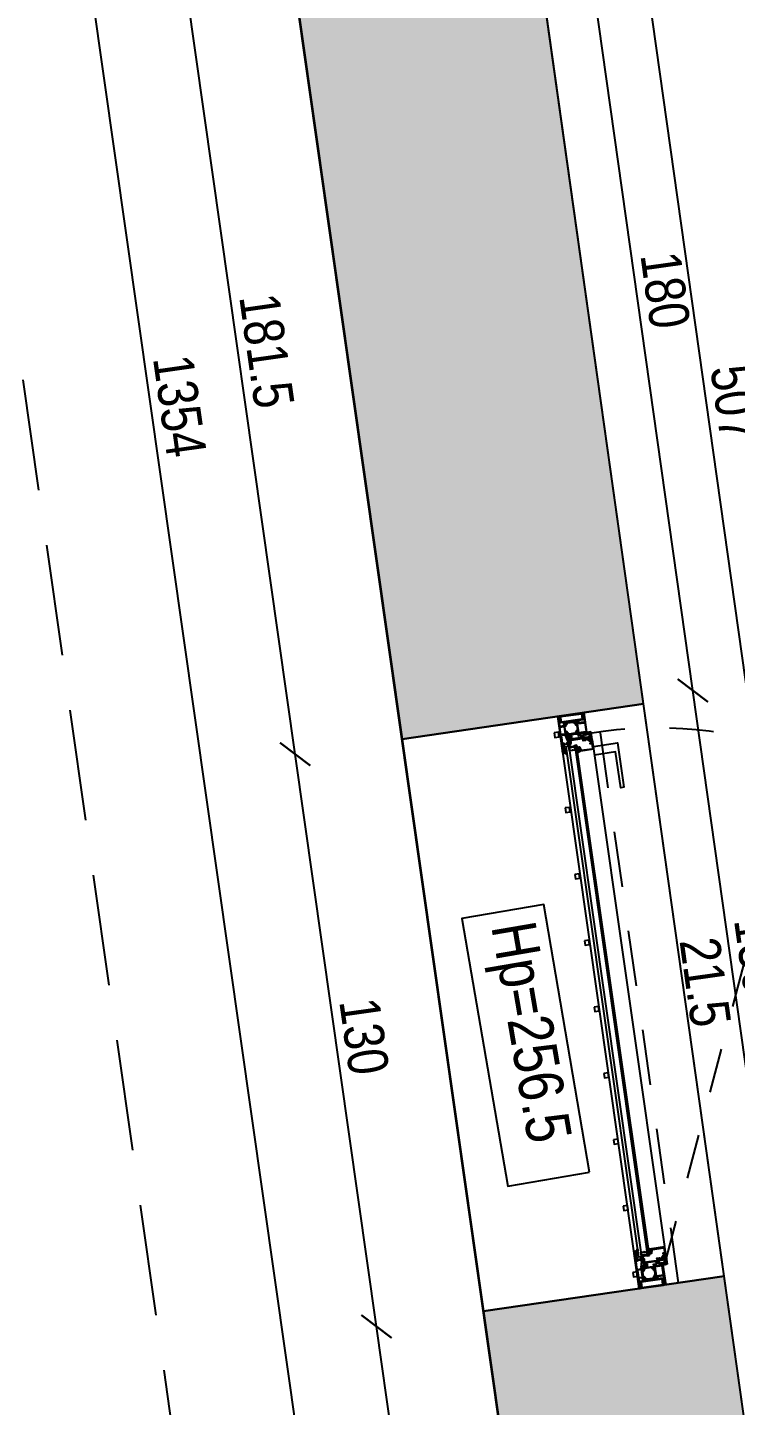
# Model space of a CAD drawing. Header units: metres. Extents: x 493 to 630, y -132 to -15.
# Drawn here: x 504.44 to 506.032, y -88.395 to -85.296 of the extents above; entities that cross this region are included whole.
import ezdxf

# ---------------------------------------------------------------- set-up
doc = ezdxf.new("R2010")
doc.units = ezdxf.units.M
doc.header["$MEASUREMENT"] = 0
doc.header["$PDMODE"] = 3
doc.linetypes.add('HIDDEN', pattern=[0.375, 0.25, -0.125])
doc.linetypes.add('HIDDEN2', pattern=[0.1875, 0.125, -0.0625])
for name, color, linetype in [('a_caramida', 2, 'Continuous'), ('a_cote_50', 9, 'Continuous'), ('a_gipscarton', 41, 'Continuous'), ('a_grinzi', 253, 'HIDDEN'), ('a_pereti_hasuri', 253, 'Continuous'), ('a_punctat', 40, 'HIDDEN2'), ('a_scari_punctat', 40, 'HIDDEN2'), ('a_sticla', 4, 'Continuous'), ('a_tamplarie_ferestre', 6, 'Continuous'), ('a_text', 7, 'Continuous'), ('a_vederi', 74, 'Continuous'), ('a_vederi subtiri', 124, 'Continuous')]:
    doc.layers.add(name, color=color, linetype=linetype)
doc.layers.add('a_suprafete', color=7, linetype='Continuous', plot=False)
doc.styles.get("Standard").update_dxf_attribs({"font": 'ARIALN.TTF'})
doc.dimstyles.new('50 cote', dxfattribs={"dimtxt": 0.09, "dimasz": 0.06, "dimexe": 0, "dimexo": 0, "dimgap": 0.018, "dimtad": 1, "dimdec": 1, "dimlfac": 100, "dimrnd": 0.5, "dimdsep": 46, "dimtxsty": 'Standard', "dimblk": 'OBLIQUE', "dimcen": 0.00045, "dimclrd": 256, "dimclrt": 4, "dimadec": 1, "dimazin": 0, "dimtfac": 1, "dimtdec": 1, "dimtix": 1, "dimtofl": 0, "dimtmove": 0, "dimatfit": 3, "dimldrblk": 'OBLIQUE', "dimfxl": 0, "dimtolj": 1, "dimtzin": 0, "dimarcsym": 0})

# ---------------------------------------------------------------- blocks, each defined once
blk = doc.blocks.new('_Oblique')
at = {"color": 0, "linetype": 'ByBlock', "lineweight": -2}
blk.add_line((-0.5, -0.5), (0.5, 0.5), dxfattribs=at)
blk = doc.blocks.new('*D571')
at = {"layer": 'a_cote_50', "lineweight": -2, "ltscale": 0.3}
blk.add_line((506.3214, -88.6594), (505.6145, -83.6394), dxfattribs=at)
at = {"layer": 'Defpoints', "color": 0, "ltscale": 0.3}
for p in [(505.6145, -83.6394), (505.5074, -83.6545), (506.2143, -88.6745)]:
    blk.add_point(p, dxfattribs=at)
at = {"layer": 'a_cote_50', "lineweight": -2, "ltscale": 0.3, "xscale": 0.06, "yscale": 0.06, "zscale": 0.06}
for p, rotation in [((505.6145, -83.6394), 98.01604801198958), ((506.3214, -88.6594), 278.0160480119896)]:
    blk.add_blockref('_Oblique', p, dxfattribs=dict(at, rotation=rotation))
at = {"layer": 'a_cote_50', "color": 4, "ltscale": 0.3, "insert": (506.0313, -86.1405), "char_height": 0.09, "attachment_point": 5, "rotation": 278.016}
blk.add_mtext('\\A1;507', dxfattribs=at)
blk = doc.blocks.new('nod mobil')
at = {"layer": 'a_tamplarie_ferestre'}
for p, q in [((-0.0193, 0.0683), (-0.0693, 0.0683)), ((-0.0458, 0.0495), (-0.0409, 0.0495)), ((-0.0458, 0.0475), (-0.0409, 0.0475)), ((-0.0513, 0.0175), (-0.0473, 0.0175))]:
    blk.add_line(p, q, dxfattribs=at)
at = {"layer": 'a_tamplarie_ferestre', "extrusion": (9.86076e-32, 1.5e-15, -1)}
for points in [[(0.103, 0.0683), (0.103, 0.0668)], [(0.103, 0.0683), (0.0693, 0.0683)], [(0.1025, 0.0663), (0.1015, 0.0663)], [(0.101, 0.0658), (0.101, 0.0648)], [(0.1005, 0.0643), (0.0995, 0.0643)], [(0.099, 0.0648), (0.099, 0.0655)], [(0.0983, 0.066), (0.0937, 0.0643)], [(0.0933, 0.0655), (0.0963, 0.0666)], [(0.093, 0.0648), (0.093, 0.0651)]]:
    blk.add_lwpolyline(points, dxfattribs=at)
at = {"layer": 'a_tamplarie_ferestre'}
for points in [[(-0.0876, 0.013), (-0.0876, 0.0637), (-0.103, 0.0637), (-0.103, 0.013)], [(-0.0891, 0.0145), (-0.0891, 0.062), (-0.1015, 0.062), (-0.1015, 0.0145)]]:
    blk.add_lwpolyline(points, close=True, dxfattribs=at)
at = {"layer": 'a_tamplarie_ferestre', "extrusion": (2e-16, -2.00063e-16, -1)}
for points in [[(0.081, 0.0665), (0.0963, 0.0666)], [(0.08, 0.0583), (0.08, 0.0655)], [(0.0786, 0.0662), (0.0786, 0.058)], [(0.0619, 0.0667), (0.0781, 0.0667)], [(0.0614, 0.058), (0.0614, 0.0662)], [(0.06, 0.0654), (0.06, 0.0582)], [(0.0868, 0.0558), (0.0868, 0.0573)], [(0.0868, 0.0529), (0.0868, 0.0548)], [(0.0868, 0.0521), (0.0868, 0.032)], [(0.0868, 0.0293), (0.0868, 0.0312)], [(0.0866, 0.0551), (0.0866, 0.0556)], [(0.0855, 0.0526), (0.0865, 0.0526)], [(0.0865, 0.0315), (0.0855, 0.0315)], [(0.0863, 0.0578), (0.0805, 0.0578)], [(0.0855, 0.0526), (0.0863, 0.0526)], [(0.0863, 0.0315), (0.0855, 0.0315)], [(0.0852, 0.0557), (0.0852, 0.0529)], [(0.0852, 0.0553), (0.0852, 0.0529)], [(0.0852, 0.0312), (0.0852, 0.0284)], [(0.0852, 0.0312), (0.0852, 0.0288)], [(0.0808, 0.0558), (0.0851, 0.0558)], [(0.0812, 0.0558), (0.0847, 0.0558)], [(0.0846, 0.0354), (0.0846, 0.0487)], [(0.0841, 0.0496), (0.0832, 0.0501)], [(0.0832, 0.0341), (0.0841, 0.0346)], [(0.0826, 0.0507), (0.0805, 0.0543)], [(0.0805, 0.0299), (0.0826, 0.0335)], [(0.0817, 0.0522), (0.0803, 0.0546), (0.0803, 0.0553)], [(0.0803, 0.0288), (0.0803, 0.0295), (0.0817, 0.0319)], [(0.0781, 0.0575), (0.0619, 0.0575)], [(0.068, 0.0558), (0.0768, 0.0558)], [(0.0645, 0.0553), (0.0645, 0.0546), (0.0631, 0.0522)], [(0.0631, 0.0319), (0.0645, 0.0295), (0.0645, 0.0288)], [(0.0622, 0.0507), (0.0643, 0.0543)], [(0.0643, 0.0299), (0.0622, 0.0335)], [(0.0597, 0.0558), (0.064, 0.0558)], [(0.0636, 0.0558), (0.0601, 0.0558)], [(0.0633, 0.0321), (0.0632, 0.0321)], [(0.0607, 0.0496), (0.0616, 0.0501)], [(0.0616, 0.0341), (0.0607, 0.0346)], [(0.0602, 0.0354), (0.0602, 0.0487)], [(0.0596, 0.0529), (0.0596, 0.0557)], [(0.0596, 0.0553), (0.0596, 0.0529)], [(0.0596, 0.0284), (0.0596, 0.0312)], [(0.0596, 0.0312), (0.0596, 0.0288)], [(0.0595, 0.0577), (0.0585, 0.0577)], [(0.0583, 0.0526), (0.0593, 0.0526)], [(0.0593, 0.0526), (0.0585, 0.0526)], [(0.0593, 0.0315), (0.0583, 0.0315)], [(0.0585, 0.0315), (0.0593, 0.0315)], [(0.0582, 0.0556), (0.0582, 0.0551)], [(0.058, 0.0572), (0.058, 0.0558)], [(0.058, 0.0548), (0.058, 0.0529)], [(0.058, 0.0521), (0.058, 0.0511), (0.0537, 0.0511)], [(0.058, 0.0486), (0.058, 0.0456)], [(0.0537, 0.0431), (0.058, 0.0431), (0.058, 0.032)], [(0.058, 0.0312), (0.058, 0.0293)], [(0.0539, 0.0488), (0.0547, 0.0486), (0.0547, 0.0496), (0.057, 0.0496)], [(0.057, 0.0446), (0.0547, 0.0446), (0.0547, 0.0456), (0.0539, 0.0454)], [(0.0532, 0.0506), (0.0532, 0.0498)], [(0.0532, 0.0445), (0.0532, 0.0436)], [(0.103, 0.0083), (0.103, 0.0117), (0.1019, 0.0128), (0.1013, 0.0128), (0.1013, 0.011)], [(0.0547, 0.0113), (0.0547, 0.0128), (0.0541, 0.0128), (0.053, 0.0117), (0.053, 0.0083), (0.103, 0.0083)], [(0.1003, 0.01), (0.083, 0.01)], [(0.0868, 0.0238), (0.0868, 0.0283)], [(0.0866, 0.0286), (0.0866, 0.0291)], [(0.0853, 0.0253), (0.0853, 0.0228), (0.0858, 0.0228)], [(0.0851, 0.0283), (0.0808, 0.0283)], [(0.0847, 0.0283), (0.0812, 0.0283)], [(0.083, 0.0263), (0.0843, 0.0263)], [(0.082, 0.0183), (0.082, 0.0253)], [(0.082, 0.011), (0.082, 0.0173)], [(0.0805, 0.0261), (0.0805, 0.0104)], [(0.06, 0.0266), (0.08, 0.0266)], [(0.08, 0.0099), (0.06, 0.0099)], [(0.0768, 0.0283), (0.068, 0.0283)], [(0.064, 0.0283), (0.0597, 0.0283)], [(0.0601, 0.0283), (0.0636, 0.0283)], [(0.0595, 0.0104), (0.0595, 0.0261)], [(0.0582, 0.0291), (0.0582, 0.0286)], [(0.0582, 0.0037), (0.0576, 0.007)], [(0.058, 0.0253), (0.058, 0.0183)], [(0.058, 0.0173), (0.058, 0.0113)], [(0.0577, 0.028), (0.0547, 0.028), (0.0547, 0.0288), (0.0537, 0.0288)], [(0.0558, 0.0031), (0.0577, 0.0031)], [(0.0571, 0.0056), (0.0573, 0.0044)], [(0.0571, 0.0042), (0.0557, 0.0042)], [(0.0557, 0.0263), (0.057, 0.0263)], [(0.057, 0.0103), (0.0557, 0.0103)], [(0.0529, 0.0042), (0.057, 0.0057)], [(0.0568, 0.0065), (0.0517, 0.0048)], [(0.0558, 0.0004), (0.0567, 0.0012)], [(0.0566, 0.0015), (0.0558, 0.0017)], [(0.0557, 0.0019), (0.0557, 0.003)], [(0.0552, 0.0037), (0.0552, 0.0032)], [(0.0552, 0.002), (0.0552, 0.0012)], [(0.0527, 0.0002), (0.0552, 0.0002)], [(0.0551, 0.0031), (0.0529, 0.0031)], [(0.055, 0.001), (0.053, 0.001)], [(0.0532, 0.0024), (0.0548, 0.0024)], [(0.0542, 0.0228), (0.0547, 0.0228), (0.0547, 0.0253)], [(0.0532, 0.0283), (0.0532, 0.0238)], [(0.0528, 0.0032), (0.0528, 0.004)], [(0.0528, 0.0012), (0.0528, 0.002)], [(0.0523, 0.003), (0.0523, 0.0019)], [(0.0513, 0.0031), (0.0521, 0.0031)], [(0.0521, 0.0017), (0.0513, 0.0016)], [(0.0513, 0.0012), (0.052, 0.0005)], [(0.051, 0.0038), (0.051, 0.0034)]]:
    blk.add_lwpolyline(points, dxfattribs=at)
at = {"layer": 'a_tamplarie_ferestre', "extrusion": (2e-16, -4.00063e-16, -1)}
for points in [[(0.0588, 0.0667), (0.0495, 0.0667)], [(0.0495, 0.0667), (0.0408, 0.0667), (0.0279, 0.0667)], [(0.0412, 0.0637), (0.0412, 0.0633)], [(0.0338, 0.0642), (0.0407, 0.0642)], [(0.0407, 0.0628), (0.0399, 0.0628)], [(0.0394, 0.0623), (0.0394, 0.0569)], [(0.0382, 0.0547), (0.0382, 0.0623)], [(0.0377, 0.0628), (0.0334, 0.0628)], [(0.0333, 0.0667), (0.0333, 0.0647)], [(0.0319, 0.0643), (0.0319, 0.0667)], [(0.0289, 0.064), (0.0289, 0.0638)], [(0.0279, 0.0645), (0.0284, 0.0645)], [(0.0284, 0.0633), (0.0256, 0.0633)], [(0.0274, 0.0662), (0.0274, 0.065)], [(0.0251, 0.0638), (0.0251, 0.0643), (0.0261, 0.0643), (0.0261, 0.066)], [(0.0251, 0.067), (0.0211, 0.067)], [(0.0201, 0.066), (0.0201, 0.0643), (0.0211, 0.0643), (0.0211, 0.0638)], [(0.0206, 0.0633), (0.0193, 0.0633)], [(0.0188, 0.0638), (0.0188, 0.0678)], [(0.0575, 0.0551), (0.0575, 0.0566)], [(0.0572, 0.0478), (0.0556, 0.0492)], [(0.0556, 0.0449), (0.0572, 0.0463)], [(0.0537, 0.0537), (0.0571, 0.0546)], [(0.0568, 0.0571), (0.043, 0.054)], [(0.0558, 0.0479), (0.0564, 0.0473)], [(0.0564, 0.0468), (0.0558, 0.0462)], [(0.0533, 0.0478), (0.0554, 0.048)], [(0.0554, 0.046), (0.0533, 0.0462)], [(0.0551, 0.0491), (0.0549, 0.0484), (0.053, 0.0484)], [(0.053, 0.0456), (0.0549, 0.0456), (0.0551, 0.045)], [(0.0525, 0.0491), (0.053, 0.0504), (0.053, 0.0527)], [(0.053, 0.043), (0.053, 0.0444), (0.0526, 0.0448)], [(0.0521, 0.043), (0.053, 0.043)], [(0.0502, 0.0463), (0.0506, 0.0443)], [(0.0495, 0.0507), (0.0499, 0.0479)], [(0.0484, 0.0507), (0.0449, 0.0516), (0.0432, 0.052)], [(0.0458, 0.0495), (0.0483, 0.0495)], [(0.0483, 0.0475), (0.048, 0.0475)], [(0.048, 0.0247), (0.048, 0.0475)], [(0.043, 0.0504), (0.0462, 0.0496)], [(0.0458, 0.0495), (0.0458, 0.0213)], [(0.0419, 0.053), (0.0419, 0.0519)], [(0.0412, 0.0559), (0.0412, 0.0552)], [(0.0399, 0.0564), (0.0407, 0.0564)], [(0.0407, 0.0547), (0.0404, 0.0547)], [(0.0404, 0.0537), (0.0404, 0.0518)], [(0.0404, 0.051), (0.0404, 0.05)], [(0.0402, 0.0544), (0.0402, 0.054)], [(0.0401, 0.0515), (0.0391, 0.0515)], [(0.0388, 0.0518), (0.0388, 0.0546)], [(0.0387, 0.0547), (0.0344, 0.0547)], [(0.0376, 0.0485), (0.0366, 0.049)], [(0.0363, 0.0494), (0.0341, 0.0532)], [(0.0339, 0.0542), (0.0339, 0.0535), (0.0352, 0.0511)], [(0.0473, 0.0158), (0.058, 0.0158)], [(0.058, -0.0002), (0.058, 0.0028), (0.056, 0.0028)], [(0.0425, 0.0011), (0.0425, 0.0031), (0.0419, 0.0031), (0.0408, 0.002), (0.0408, -0.0014), (0.0574, -0.0014)], [(0.0555, 0.0023), (0.0555, 0.0018), (0.0565, 0.0018), (0.0565, 0.0008)], [(0.051, 0.0211), (0.0523, 0.0187), (0.0523, 0.018)], [(0.0521, 0.0191), (0.05, 0.0228)], [(0.0521, 0.019), (0.05, 0.0227)], [(0.0505, 0.0008), (0.0505, 0.0018), (0.0515, 0.0018), (0.0515, 0.0023)], [(0.051, 0.0028), (0.0482, 0.0028)], [(0.0495, 0.0232), (0.0486, 0.0238)], [(0.0494, 0.0234), (0.0485, 0.0239)], [(0.049, 0.0013), (0.049, 0.0008)], [(0.0482, 0.0018), (0.0485, 0.0018)], [(0.0473, 0.0207), (0.0473, 0.0207)], [(0.0473, 0.0008), (0.0473, 0.0205)], [(0.0471, 0.0208), (0.0461, 0.0208)], [(0.0463, 0.0208), (0.0471, 0.0208)], [(0.0458, 0.0205), (0.0458, 0.0186)], [(0.0458, 0.0156), (0.0458, 0.0086)], [(0.0458, 0.0076), (0.0458, 0.0011)], [(0.0453, 0.0181), (0.043, 0.0181)], [(0.0435, 0.0166), (0.0448, 0.0166)], [(0.0448, 0.0001), (0.0435, 0.0001)], [(0.0425, 0.0186), (0.0425, 0.0196)], [(0.042, 0.0131), (0.0425, 0.0131), (0.0425, 0.0156)], [(0.042, 0.0201), (0.0415, 0.0201)], [(0.041, 0.0196), (0.041, 0.0141)], [(0.0555, -0.0002), (0.0515, -0.0002)]]:
    blk.add_lwpolyline(points, dxfattribs=at)
at = {"layer": 'a_tamplarie_ferestre', "extrusion": (2e-16, -3.00063e-16, -1)}
for points in [[(0.0273, 0.0597), (0.0279, 0.0607), (0.0279, 0.0627)], [(0.0276, 0.063), (0.0255, 0.063)], [(0.0252, 0.0651), (0.0241, 0.0662)], [(0.0245, 0.063), (0.0245, 0.0643)], [(0.0238, 0.0663), (0.0221, 0.0663)], [(0.0237, 0.0646), (0.0237, 0.0627)], [(0.0226, 0.0651), (0.0232, 0.0651)], [(0.0232, 0.0622), (0.0226, 0.0622)], [(0.0221, 0.0627), (0.0221, 0.0646)], [(0.0218, 0.0662), (0.0207, 0.0651)], [(0.0213, 0.0643), (0.0213, 0.063)], [(0.0203, 0.063), (0.0184, 0.063), (0.0184, 0.0639)], [(0.018, 0.0635), (0.018, 0.0625)], [(0.0263, 0.0604), (0.0266, 0.0598)], [(0.0253, 0.0598), (0.0256, 0.0604)], [(0.0243, 0.0604), (0.0246, 0.0598)], [(0.0233, 0.0598), (0.0236, 0.0604)], [(0.0223, 0.0604), (0.0226, 0.0598)], [(0.0213, 0.0598), (0.0216, 0.0604)], [(0.0205, 0.0606), (0.0205, 0.0599)], [(0.0191, 0.0603), (0.0197, 0.0609)], [(0.0149, 0.0595), (0.0173, 0.0595)], [(0.016, 0.0605), (0.0149, 0.0604)]]:
    blk.add_lwpolyline(points, dxfattribs=at)
at = {"layer": 'a_tamplarie_ferestre'}
for points in [[(-0.0271, 0.0338), (-0.025, 0.0322)], [(-0.025, 0.0322), (-0.0271, 0.0338)], [(-0.0244, 0.032), (-0.0203, 0.032)], [(-0.0203, 0.032), (-0.0244, 0.032)], [(-0.0193, 0.0356), (-0.0173, 0.0356)], [(-0.0178, 0.0312), (-0.0182, 0.0293)], [(-0.0173, 0.0351), (-0.0172, 0.0356)], [(-0.0172, 0.0356), (-0.0173, 0.0351)], [(-0.0235, 0.0295), (-0.0238, 0.0295)], [(-0.0229, 0.0307), (-0.0232, 0.0297)], [(-0.0204, 0.0309), (-0.0226, 0.0309)], [(-0.0202, 0.0297), (-0.0201, 0.0306)], [(-0.0186, 0.0291), (-0.02, 0.0294)]]:
    blk.add_lwpolyline(points, dxfattribs=at)
at = {"layer": 'a_tamplarie_ferestre', "extrusion": (4e-16, -6.00063e-16, -1)}
for points in [[(0.0445, 0.012), (0.0445, 0.0087)], [(0.0443, 0.0087), (0.044, 0.0091)], [(0.0441, 0.0139), (0.0441, 0.0127)], [(0.0437, 0.0091), (0.0407, 0.0061)], [(0.0436, 0.0117), (0.0436, 0.0139)], [(0.0374, 0.0046), (0.043, 0.0103)], [(0.0427, 0.0047), (0.0427, 0.0037)], [(0.0426, 0.0036), (0.0397, 0.0039)], [(0.041, 0.0053), (0.0422, 0.0052)], [(0.0387, 0.0026), (0.0394, 0)], [(0.0375, 0.0013), (0.037, 0.0032)], [(0.0335, 0.0006), (0.037, 0.0006)], [(0.0332, 0.0042), (0.0336, 0.0035), (0.033, 0.0035), (0.033, 0.0011)], [(0.0317, 0.0011), (0.0317, 0.0039)], [(0.0216, 0.0002), (0.0312, 0.0006)], [(0.0285, 0.0301), (0.0285, 0.0298)], [(0.0282, 0.0293), (0.0222, 0.0272)], [(0.0232, 0.0289), (0.0278, 0.0306)], [(0.0225, 0.0301), (0.0225, 0.0294)], [(0.021, 0.0306), (0.022, 0.0306)], [(0.022, 0.0271), (0.0205, 0.0271)], [(0.0205, 0.0291), (0.0205, 0.0301)], [(0.019, 0.0286), (0.02, 0.0286)], [(0.02, 0.0266), (0.02, 0.0017)], [(0.0185, -0.0009), (0.0185, 0.0281)], [(0.0399, -0.0004), (0.04, -0.0004), (0.04, -0.0014), (0.019, -0.0014)]]:
    blk.add_lwpolyline(points, dxfattribs=at)
at = {"layer": 'a_tamplarie_ferestre'}
for centre, radius, start, end in [((-0.1025, 0.0668), 0.0005, 180.0009, 269.9988), ((-0.1005, 0.0648), 0.0005, 180.0005, 269.9993), ((-0.0995, 0.0648), 0.0005, 270.0009, 359.9991), ((-0.0935, 0.0648), 0.0005, 249.9886, 0), ((-0.0935, 0.0651), 0.0005, 0, 69.9897), ((-0.081, 0.0655), 0.001, 0.0011, 89.9989), ((-0.0781, 0.0662), 0.0005, 90, 180), ((-0.0619, 0.0662), 0.0005, 0, 90), ((-0.0584, 0.0652), 0.00159, 103.7918, 171.7779), ((-0.0407, 0.0637), 0.0005, 90, 180), ((-0.0407, 0.0633), 0.0005, 180, 270), ((-0.0334, 0.0643), 0.0015, 270, 360), ((-0.0284, 0.064), 0.0005, 90, 180), ((-0.0284, 0.0638), 0.0005, 180, 270), ((-0.0256, 0.0638), 0.0005, 270, 0), ((-0.025, 0.063), 0.0005, 180.0566, 359.9434), ((-0.0248, 0.0643), 0.0003, 0, 99.738), ((-0.0232, 0.0646), 0.0005, 90.0196, 179.9804), ((-0.0232, 0.0627), 0.0005, 179.9997, 270.0003), ((-0.0226, 0.0646), 0.0005, 0.0205, 89.9795), ((-0.0226, 0.0627), 0.0005, 270.0163, 359.9837), ((-0.021, 0.0643), 0.0003, 80.2604, 180), ((-0.0208, 0.063), 0.0005, 180.0566, 359.9434), ((-0.0206, 0.0638), 0.0005, 180, 270), ((-0.0193, 0.0678), 0.0005, 0, 90), ((-0.0193, 0.0638), 0.0005, 270, 0), ((-0.0157, 0.0627), 0.00225, 184.5989, 263.2783), ((-0.0869, 0.0556), 0.000279, 358.8354, 73.5801), ((-0.0869, 0.0551), 0.000279, 286.4246, 1.1629), ((-0.0863, 0.0521), 0.0005, 89.9997, 180.0003), ((-0.0863, 0.032), 0.0005, 179.9997, 270.0003), ((-0.0851, 0.0557), 0.00012, 90, 180), ((-0.0847, 0.0553), 0.0005, 89.9997, 180.0003), ((-0.0839, 0.0514), 0.0015, 297.9943, 330), ((-0.0839, 0.0328), 0.0015, 30, 62.0057), ((-0.0813, 0.0548), 0.001, 327.273, 81.8184), ((-0.0808, 0.0553), 0.0005, 0, 90), ((-0.0805, 0.0583), 0.0005, 269.9996, 0.0004), ((-0.0781, 0.058), 0.0005, 180, 270), ((-0.0768, 0.0553), 0.0005, 90, 162.253), ((-0.068, 0.0553), 0.0005, 17.747, 90), ((-0.064, 0.0553), 0.0005, 90, 180), ((-0.0619, 0.058), 0.0005, 270, 0), ((-0.0612, 0.0487), 0.001, 0.0025, 60.6961), ((-0.0612, 0.0354), 0.001, 299.3088, 0.0025), ((-0.0595, 0.0582), 0.0005, 180, 270), ((-0.0597, 0.0557), 0.00012, 0, 90), ((-0.0593, 0.0529), 0.0003, 180.0025, 270.0025), ((-0.0593, 0.0312), 0.0003, 90.0025, 180.0025), ((-0.0579, 0.0556), 0.000279, 106.4199, 181.1646), ((-0.0579, 0.0551), 0.000279, 178.8371, 253.5754), ((-0.057, 0.0486), 0.001, 89.9981, 180.0015), ((-0.057, 0.0456), 0.001, 180.0067, 269.9937), ((-0.0562, 0.047), 0.000348, 134.7272, 225.2728), ((-0.0555, 0.0475), 0.0005, 84.8936, 135.0494), ((-0.0555, 0.0465), 0.0005, 224.9506, 275.1059), ((-0.054, 0.0527), 0.001, 0.0008, 74.9983), ((-0.0533, 0.047), 0.0008, 270, 90), ((-0.053, 0.0489), 0.0005, 269.9991, 22.5011), ((-0.053, 0.0451), 0.0005, 314.9997, 90.0007), ((-0.0495, 0.047), 0.000971, 114.0059, 225.9941), ((-0.0485, 0.0505), 0.001, 75.0011, 169.9977), ((-0.0483, 0.0485), 0.001, 90, 270), ((-0.0432, 0.0524), 0.000372, 278.7538, 96.3352), ((-0.0407, 0.0559), 0.0005, 90.0131, 179.9869), ((-0.0407, 0.0552), 0.0005, 180, 270), ((-0.0405, 0.052), 0.00452, 264.999, 309.1968), ((-0.0401, 0.0518), 0.0003, 180, 270), ((-0.0399, 0.051), 0.0005, 90, 180.0027), ((-0.0391, 0.0518), 0.0003, 270, 0), ((-0.0371, 0.0499), 0.001, 298.2866, 330.0001), ((-0.0349, 0.0537), 0.001, 330.0001, 90), ((-0.0307, 0.0289), 0.0061, 53.6968, 86.6025), ((-0.0372, 0.0196), 0.0163, 43.5511, 63.2606), ((-0.0259, 0.0603), 0.0004, 20.9654, 159.0346), ((-0.0244, 0.033), 0.001, 232.9845, 270), ((-0.0239, 0.0603), 0.0004, 20.9654, 159.0346), ((-0.0237, 0.0332), 0.000476, 218.5685, 342.0839), ((-0.0219, 0.0603), 0.0004, 20.9654, 159.0346), ((-0.02, 0.0606), 0.0005, 42.0379, 179.9422), ((-0.0203, 0.033), 0.001, 270, 338.6035), ((-0.0159, 0.0307), 0.004, 117.7203, 150.6713), ((-0.0183, 0.0351), 0.001, 297.7203, 357.275), ((-0.0128, 0.0301), 0.00508, 136.4413, 167.1481), ((-0.1003, 0.011), 0.001, 180.0032, 269.9967), ((-0.0869, 0.0291), 0.000279, 358.8371, 73.5754), ((-0.0869, 0.0286), 0.000279, 286.4199, 1.1646), ((-0.0843, 0.0253), 0.001, 90.0012, 179.9989), ((-0.0847, 0.0288), 0.000505, 180.567, 270.5676), ((-0.0851, 0.0284), 0.00012, 180, 270.0001), ((-0.083, 0.0253), 0.001, 359.9982, 90.0018), ((-0.083, 0.011), 0.001, 270.0003, 359.9997), ((-0.0825, 0.0178), 0.000725, 316.3959, 43.6041), ((-0.0813, 0.0293), 0.001, 278.1816, 32.727), ((-0.0808, 0.0288), 0.0005, 269.9985, 0.0006), ((-0.08, 0.0261), 0.0005, 90.0003, 179.9997), ((-0.08, 0.0104), 0.0005, 180.0003, 269.9997), ((-0.0768, 0.0288), 0.0005, 196.9544, 270), ((-0.068, 0.0288), 0.0005, 270, 342.7104), ((-0.064, 0.0288), 0.0005, 179.9994, 270.0015), ((-0.06, 0.0261), 0.0005, 0.0003, 89.9997), ((-0.06, 0.0104), 0.0005, 270.0003, 359.9997), ((-0.0597, 0.0284), 0.00012, 269.9999, 0), ((-0.0579, 0.0291), 0.000279, 106.4246, 181.1629), ((-0.0579, 0.0286), 0.000279, 178.8354, 253.5801), ((-0.0575, 0.0178), 0.000725, 136.3884, 223.6116), ((-0.0577, 0.0283), 0.0003, 180.0256, 269.9709), ((-0.057, 0.0253), 0.001, 90.0034, 179.9966), ((-0.057, 0.0113), 0.001, 180.0027, 269.9969), ((-0.0571, 0.0044), 0.0002, 178.1351, 270.001), ((-0.057, 0.0056), 0.0001, 69.6878, 169.6777), ((-0.0562, 0.0066), 0.000686, 53.8588, 179.5157), ((-0.0567, 0.0066), 0.00015, 172.504, 250.9838), ((-0.0555, 0.0008), 0.001, 179.9939, 270.0061), ((-0.0558, 0.003), 0.00015, 359.9961, 90.0039), ((-0.0559, 0.0019), 0.0002, 285.0029, 359.9972), ((-0.0557, 0.0253), 0.001, 0.005, 89.995), ((-0.0557, 0.0113), 0.001, 270.005, 359.9946), ((-0.0551, 0.0032), 0.0001, 179.9919, 270.0087), ((-0.0548, 0.002), 0.0004, 89.9996, 180.001), ((-0.055, 0.0012), 0.0002, 179.9998, 270.0002), ((-0.0532, 0.002), 0.0004, 0.0013, 89.998), ((-0.053, 0.0012), 0.0002, 269.9987, 0.0005), ((-0.053, 0.004), 0.0002, 0.0024, 74.3114), ((-0.0529, 0.0032), 0.0001, 270.0015, 359.9985), ((-0.0521, 0.003), 0.00015, 89.9951, 180.0049), ((-0.0521, 0.0019), 0.0002, 180.0026, 254.9977), ((-0.0515, 0.0008), 0.001, 269.993, 0.0053), ((-0.0485, 0.0013), 0.0005, 90.0143, 179.9857), ((-0.0485, 0.0008), 0.0005, 179.9847, 270.0118), ((-0.049, 0.0247), 0.001, 299.3064, 0), ((-0.0453, 0.0081), 0.000725, 136.3959, 223.6041), ((-0.0453, 0.0186), 0.0005, 180.0108, 269.9892), ((-0.0448, 0.0156), 0.001, 90.011, 179.9907), ((-0.0448, 0.0011), 0.001, 179.9946, 270.0071), ((-0.0442, 0.012), 0.000319, 120.7538, 181.0363), ((-0.0444, 0.0087), 0.0001, 180, 317.856), ((-0.0438, 0.0139), 0.00025, 356.4446, 183.5554), ((-0.0435, 0.0156), 0.001, 0.0097, 89.9903), ((-0.0435, 0.0011), 0.001, 269.991, 0.009), ((-0.043, 0.0186), 0.0005, 270.004, 359.9956), ((-0.0422, 0.0047), 0.0005, 94.9998, 179.9998), ((-0.0426, 0.0037), 0.0001, 180, 275.0534), ((-0.0384, 0.0036), 0.0015, 345.0002, 45.0008), ((-0.0325, 0.0038), 0.000809, 8.8194, 154.9031), ((-0.028, 0.0301), 0.0005, 69.9886, 180), ((-0.028, 0.0298), 0.0005, 180, 249.9897), ((-0.0226, 0.0306), 0.0003, 90, 160.0002), ((-0.022, 0.0301), 0.0005, 90.0009, 179.9991), ((-0.022, 0.0276), 0.0005, 249.9897, 270), ((-0.021, 0.0301), 0.0005, 0.0005, 89.9993), ((-0.0204, 0.0306), 0.0003, 352.7923, 90), ((-0.019, 0.0281), 0.0005, 0.0009, 89.9988), ((-0.0399, 0.0001), 0.000477, 267.8307, 347.1724), ((-0.019, -0.0009), 0.0005, 270.0003, 359.9998)]:
    blk.add_arc(centre, radius, start, end, dxfattribs=at)
at = {"layer": 'a_tamplarie_ferestre', "extrusion": (9.86076e-32, 1.5e-15, -1)}
for centre, start, end in [((0.1015, 0.0658), 89.9998, 180.0002), ((0.0985, 0.0655), 0.0428, 109.9384)]:
    blk.add_arc(centre, 0.0005, start, end, dxfattribs=at)
at = {"layer": 'a_tamplarie_ferestre', "extrusion": (2e-16, -4.00063e-16, -1)}
for centre, radius, start, end in [((0.0399, 0.0623), 0.0005, 90, 180), ((0.0377, 0.0623), 0.0005, 359.9737, 90.0193), ((0.0338, 0.0647), 0.0005, 180, 270), ((0.0279, 0.0662), 0.0005, 90, 180), ((0.0279, 0.065), 0.0005, 180, 270), ((0.0251, 0.066), 0.001, 0, 90), ((0.0211, 0.066), 0.001, 90, 180), ((0.057, 0.0566), 0.0005, 0.0019, 112.4977), ((0.057, 0.0551), 0.0005, 284.9999, 0), ((0.0565, 0.047), 0.001, 310.9097, 49.0903), ((0.0554, 0.049), 0.0003, 48.3541, 164.9994), ((0.0554, 0.0451), 0.0003, 195.0097, 311.6393), ((0.0521, 0.0445), 0.0015, 190.0009, 269.9989), ((0.0483, 0.0504), 0.0003, 304.8295, 67.5001), ((0.0467, 0.0526), 0.003, 260.6566, 304.8295), ((0.0481, 0.0614), 0.00989, 240.6425, 270.5846), ((0.0434, 0.0526), 0.0015, 102.5014, 162.4995), ((0.0434, 0.0518), 0.0015, 177.5003, 257.4998), ((0.0409, 0.05), 0.0005, 179.9973, 270), ((0.0404, 0.0544), 0.000279, 106.4199, 181.1646), ((0.0404, 0.054), 0.000279, 178.8371, 253.5754), ((0.0399, 0.0569), 0.0005, 179.9714, 270.0286), ((0.0387, 0.0546), 0.00012, 0, 90), ((0.0344, 0.0542), 0.0005, 90, 180), ((0.056, 0.0023), 0.0005, 90.0151, 179.9884), ((0.0513, 0.0185), 0.001, 270, 30), ((0.051, 0.0023), 0.0005, 0.0131, 89.9869), ((0.0511, 0.0212), 0.000138, 115.1578, 210), ((0.0487, 0.0221), 0.0015, 30, 60.6936), ((0.0487, 0.0219), 0.0015, 30, 60.6936), ((0.0482, 0.0023), 0.0005, 90, 270), ((0.0463, 0.0213), 0.0005, 180, 270), ((0.0461, 0.0205), 0.0003, 90, 180), ((0.042, 0.0196), 0.0005, 0.0026, 89.9974), ((0.042, 0.0141), 0.001, 179.9847, 270.0118), ((0.0415, 0.0196), 0.0005, 89.9968, 180.001), ((0.0565, -0.0002), 0.0015, 306.8437, 0.0038)]:
    blk.add_arc(centre, radius, start, end, dxfattribs=at)
at = {"layer": 'a_tamplarie_ferestre', "extrusion": (2e-16, -3.00063e-16, -1)}
for centre, radius, start, end in [((0.0276, 0.0627), 0.000299, 359.7696, 90.2304), ((0.0249, 0.0649), 0.0003, 260.262, 44.8887), ((0.0238, 0.0658), 0.0005, 45.0001, 90), ((0.0221, 0.0658), 0.0005, 90, 134.9999), ((0.0209, 0.0649), 0.0003, 135.1096, 279.7396), ((0.0184, 0.0635), 0.000399, 89.9047, 180.0953), ((0.0269, 0.0599), 0.0004, 200.9654, 326.8252), ((0.0249, 0.0599), 0.0004, 200.9654, 339.0346), ((0.0229, 0.0599), 0.0004, 200.9654, 339.0346), ((0.0209, 0.0599), 0.0004, 180, 339.0346), ((0.0173, 0.0619), 0.0024, 270, 317.3265), ((0.0149, 0.0599), 0.000426, 89.1272, 269.7963)]:
    blk.add_arc(centre, radius, start, end, dxfattribs=at)
at = {"layer": 'a_tamplarie_ferestre', "extrusion": (2e-16, -2.00063e-16, -1)}
for centre, radius, start, end in [((0.0863, 0.0573), 0.0005, 359.9984, 90.0016), ((0.0865, 0.0529), 0.0003, 270, 0), ((0.0865, 0.0312), 0.0003, 0, 90), ((0.0855, 0.0529), 0.0003, 180, 270), ((0.0855, 0.0529), 0.0003, 180, 270), ((0.0855, 0.0312), 0.0003, 90, 180), ((0.0855, 0.0312), 0.0003, 90, 180), ((0.0836, 0.0487), 0.001, 0, 60.0001), ((0.0836, 0.0354), 0.001, 299.9999, 360), ((0.0816, 0.0522), 0.000138, 264.3774, 30), ((0.0816, 0.032), 0.000137, 330.0001, 94.3397), ((0.082, 0.057), 0.005, 197.747, 264.3774), ((0.0819, 0.0273), 0.00488, 94.3397, 163.0456), ((0.0629, 0.0272), 0.00492, 17.2896, 85.2632), ((0.0628, 0.057), 0.005, 275.6226, 342.253), ((0.0634, 0.0548), 0.001, 327.2705, 81.8159), ((0.0632, 0.0522), 0.000138, 150, 275.6226), ((0.0632, 0.032), 0.000139, 93.3868, 204.0603), ((0.0609, 0.0514), 0.0015, 297.9918, 329.9975), ((0.0609, 0.0328), 0.0015, 29.9975, 62.0033), ((0.0601, 0.0553), 0.0005, 89.9972, 179.9978), ((0.0593, 0.0529), 0.0003, 270, 0), ((0.0593, 0.0312), 0.0003, 0, 90), ((0.0585, 0.0572), 0.0005, 90, 180), ((0.0585, 0.0521), 0.0005, 89.9975, 179.9975), ((0.0585, 0.032), 0.0005, 179.9975, 269.9975), ((0.0583, 0.0529), 0.0003, 180, 270), ((0.0583, 0.0312), 0.0003, 90, 180), ((0.0542, 0.0498), 0.001, 180.0452, 254.9372), ((0.0542, 0.0445), 0.001, 105.0511, 179.9648), ((0.0537, 0.0506), 0.0005, 90.0025, 179.9966), ((0.0537, 0.0436), 0.0005, 180.0026, 269.9983), ((0.0858, 0.0238), 0.001, 270.002, 359.998), ((0.0634, 0.0293), 0.001, 278.1791, 32.7245), ((0.0601, 0.0288), 0.0005, 179.9972, 269.9978), ((0.0577, 0.0036), 0.0005, 269.9998, 9.9336), ((0.0562, 0.0066), 0.0015, 15.7069, 125.0876), ((0.0566, 0.0013), 0.0002, 310.0023, 74.9985), ((0.0556, 0.0075), 0.0004, 125.088, 305.088), ((0.0552, 0.0012), 0.001, 270, 307.8278), ((0.0557, 0.0037), 0.000498, 89.7452, 180.1926), ((0.0542, 0.0238), 0.001, 180.005, 269.995), ((0.0537, 0.0283), 0.0005, 89.9965, 180.0026), ((0.0527, 0.0012), 0.001, 226.8814, 270), ((0.052, 0.0038), 0.001, 104.959, 180.0005), ((0.0513, 0.0034), 0.0003, 180.004, 269.9968), ((0.0514, 0.0014), 0.0002, 104.9898, 225.0075)]:
    blk.add_arc(centre, radius, start, end, dxfattribs=at)
at = {"layer": 'a_tamplarie_ferestre', "extrusion": (3.62955e-27, -6.27398e-20, -1)}
for centre, radius, start, end in [((0.0296, 0.0349), 0.000698, 286.9412, 6.4525), ((0.0296, 0.0349), 0.000698, 6.4525, 90.3975), ((0.0307, 0.0289), 0.0061, 93.3975, 126.3032), ((0.0296, 0.0286), 0.00699, 89.6674, 141.4315), ((0.0244, 0.033), 0.001, 270, 307.0155), ((0.0195, 0.0314), 0.00413, 24.1165, 83.6431), ((0.0203, 0.033), 0.001, 201.3965, 270), ((0.0193, 0.0326), 0.003, 77.9862, 90.0169), ((0.0159, 0.0307), 0.004, 29.3287, 62.2797), ((0.0183, 0.0351), 0.001, 182.725, 242.2797), ((0.0173, 0.0344), 0.00116, 91.7523, 94.5316), ((0.0173, 0.0344), 0.00116, 94.5316, 224.4307), ((0.0145, 0.0413), 0.015, 309.0082, 316.2281), ((0.0238, 0.0298), 0.0003, 270, 309.0082), ((0.0235, 0.0298), 0.0003, 199.9874, 270), ((0.0199, 0.0297), 0.0003, 280.9941, 8.118), ((0.0185, 0.0294), 0.0003, 192.7652, 282.3565)]:
    blk.add_arc(centre, radius, start, end, dxfattribs=at)
at = {"layer": 'a_tamplarie_ferestre', "extrusion": (-2e-16, -4.00063e-16, -1)}
blk.add_arc((0.0471, 0.0206), 0.000205, 330.9317, 101.6099, dxfattribs=at)
at = {"layer": 'a_tamplarie_ferestre', "extrusion": (4e-16, -6.00063e-16, -1)}
for centre, radius, start, end in [((0.0446, 0.0127), 0.0005, 180, 239.2462), ((0.0438, 0.009), 0.0002, 30.0091, 134.9898), ((0.0416, 0.0117), 0.002, 315, 0), ((0.041, 0.0058), 0.0005, 135, 265.0014), ((0.0397, 0.0029), 0.001, 84.9999, 195.0002), ((0.037, 0.0011), 0.0005, 270.0029, 14.9993), ((0.0335, 0.0011), 0.0005, 179.9997, 270.0001), ((0.0312, 0.0011), 0.0005, 272.4518, 0), ((0.023, 0.0294), 0.0005, 180.0428, 289.9384), ((0.0215, 0.0017), 0.0015, 180.0138, 272.4558), ((0.02, 0.0291), 0.0005, 269.9998, 0.0002), ((0.0205, 0.0266), 0.0005, 90.0009, 179.9991)]:
    blk.add_arc(centre, radius, start, end, dxfattribs=at)
blk = doc.blocks.new('__4FAFA3F2_FC5C_44BB_A64D_ECB77A95FE74_')
at = {"layer": 'a_vederi subtiri'}
for p, q in [((-125.5, 67), (-125.5, 71)), ((-125.5, 61.5), (-125.5, 67)), ((-125, 71), (-125, 67)), ((-125, 66.8), (-125, 70.7)), ((-125, 67), (-125, 66.8)), ((-124.8, 66.3), (-123.5, 64.7)), ((-123.5, 64.7), (-124.8, 66.3)), ((-124.7, 66.8), (-124.7, 70.7)), ((-123.2, 65), (-124.6, 66.5)), ((-124.4, 71.5), (-123.3, 71.5)), ((-124.4, 71.1), (-119, 71.1)), ((-123.3, 71.5), (-123, 71.2)), ((-123, 71.2), (-122.8, 71.5)), ((-113.9, 64.9), (-123, 64.9)), ((-123, 64.5), (-113.9, 64.5)), ((-113.9, 64.5), (-123, 64.5)), ((-122.8, 71.5), (-118.9, 71.5)), ((-118, 71.5), (-114.1, 71.5)), ((-117.9, 71.1), (-112.5, 71.1)), ((-114.1, 71.5), (-113.9, 71.2)), ((-113.9, 71.2), (-113.6, 71.5)), ((-112.3, 66.5), (-113.7, 65)), ((-113.6, 71.5), (-112.5, 71.5)), ((-113.4, 64.7), (-112.1, 66.3)), ((-112.1, 66.3), (-113.4, 64.7)), ((-112.2, 70.7), (-112.2, 66.8)), ((-111.9, 67), (-111.9, 71)), ((-111.9, 70.7), (-111.9, 66.8)), ((-111.9, 66.8), (-111.9, 67)), ((-111.5, 71), (-111.5, 67)), ((-111.5, 67), (-111.5, 61.5))]:
    blk.add_line(p, q, dxfattribs=at)
at = {"layer": 'a_vederi subtiri', "extrusion": (2e-16, 2e-16, -1)}
for centre, radius, start, end in [((125.2, 71), 0.221, 352.3719, 187.6281), ((125.2, 67), 0.221, 172.3719, 7.6281), ((125.2, 67), 0.221, 172.3719, 7.6281), ((118.5, 44.3), 18.6, 67.8527, 112.1473), ((124.3, 70.8), 0.708, 356.4406, 85.9313), ((124.2, 66.8), 0.808, 319.638, 0.5172), ((124.2, 66.8), 0.808, 319.638, 0.5172), ((124.3, 70.8), 0.368, 356.4406, 85.9313), ((124.3, 66.8), 0.42, 319.638, 0.5172), ((123, 65.1), 0.618, 270.773, 319.8915), ((123, 65.1), 0.618, 270.773, 319.8915), ((123, 65.2), 0.321, 270.773, 319.8915), ((118.5, 71.7), 0.787, 223.035, 316.965), ((118.5, 71.8), 0.512, 210.7555, 329.2445), ((113.9, 65.2), 0.321, 220.1085, 269.227), ((113.9, 65.1), 0.618, 220.1085, 269.227), ((113.9, 65.1), 0.618, 220.1085, 269.227), ((112.6, 70.8), 0.708, 94.0687, 183.5594), ((112.6, 70.8), 0.368, 94.0687, 183.5594), ((112.6, 66.8), 0.42, 179.4828, 220.362), ((112.7, 66.8), 0.808, 179.4828, 220.362), ((112.7, 66.8), 0.808, 179.4828, 220.362), ((111.7, 71), 0.221, 352.3719, 187.6281), ((111.7, 67), 0.221, 172.3719, 7.6281), ((111.7, 67), 0.221, 172.3719, 7.6281)]:
    blk.add_arc(centre, radius, start, end, dxfattribs=at)
blk = doc.blocks.new('tampalrie subsol')
at = {"layer": 'a_gipscarton'}
blk.add_line((505.8716, -88.099), (505.8751, -88.1238), dxfattribs=at)
at = {"layer": 'a_grinzi', "ltscale": 0.5}
blk.add_line((505.9043, -88.1196), (505.7214, -86.8325), dxfattribs=at)
at = {"layer": 'a_punctat', "ltscale": 0.5}
blk.add_lwpolyline([(505.8733, -88.0776), (506.1765, -86.9289, 0.131103), (505.7046, -86.8836)], format="xyb", dxfattribs=at)
at = {"layer": 'a_sticla'}
blk.add_line((505.8345, -88.0588), (505.8385, -88.0582), dxfattribs=at)
for points in [[(505.8206, -88.0607), (505.8147, -88.0616), (505.651, -86.9133), (505.657, -86.9125), (505.8207, -88.0607)], [(505.8385, -88.0582), (505.6748, -86.9099), (505.6708, -86.9105), (505.8345, -88.0588)]]:
    blk.add_lwpolyline(points, dxfattribs=at)
at = {"layer": 'a_tamplarie_ferestre'}
blk.add_line((505.8716, -88.0991), (505.8751, -88.1237), dxfattribs=at)
at = {"layer": 'a_vederi', "ltscale": 30}
blk.add_line((505.8157, -88.1322), (505.6324, -86.8452), dxfattribs=at)
at = {"layer": 'a_vederi subtiri'}
blk.add_lwpolyline([(505.8729, -88.0377), (505.7126, -86.9127), (505.767, -86.9049), (505.7812, -87.0046), (505.774, -87.0057), (505.7625, -86.9253), (505.7153, -86.9321)], dxfattribs=at)
at = {"xscale": -1, "rotation": 98.11032795501279}
blk.add_blockref('nod mobil', (505.7144, -86.9376), dxfattribs=at)
at = {"zscale": 0.001000000000008328}
for p, xscale, yscale, rotation in [((505.7725, -86.8339), -0.001000000000008327, 0.001000000000008327, 188.1060099769935), ((505.9535, -88.1039), 0.001000000000008328, 0.001000000000008328, 8.110325548228687)]:
    blk.add_blockref('__4FAFA3F2_FC5C_44BB_A64D_ECB77A95FE74_', p, dxfattribs=dict(at, xscale=xscale, yscale=yscale, rotation=rotation))
at = {"rotation": 98.11032795501305}
blk.add_blockref('nod mobil', (505.8688, -88.0206), dxfattribs=at)
blk = doc.blocks.new('*D1028')
at = {"layer": 'a_cote_50', "lineweight": -2, "ltscale": 0.3}
blk.add_line((505.9361, -86.7869), (505.685, -85.0039), dxfattribs=at)
at = {"layer": 'Defpoints', "color": 0, "ltscale": 0.3}
for p in [(505.685, -85.0039), (505.5724, -85.0197), (505.8235, -86.8028)]:
    blk.add_point(p, dxfattribs=at)
at = {"layer": 'a_cote_50', "lineweight": -2, "ltscale": 0.3, "xscale": 0.06, "yscale": 0.06, "zscale": 0.06}
for p, rotation in [((505.685, -85.0039), 98.0160480119877), ((505.9361, -86.7869), 278.0160480119877)]:
    blk.add_blockref('_Oblique', p, dxfattribs=dict(at, rotation=rotation))
at = {"layer": 'a_cote_50', "color": 4, "ltscale": 0.3, "insert": (505.8739, -85.8865), "char_height": 0.09, "attachment_point": 5, "rotation": 278.016}
blk.add_mtext('\\A1;180', dxfattribs=at)
blk = doc.blocks.new('*D1027')
at = {"layer": 'a_cote_50', "lineweight": -2, "ltscale": 0.3}
blk.add_line((506.1183, -88.0811), (505.9361, -86.7869), dxfattribs=at)
at = {"layer": 'Defpoints', "color": 0, "ltscale": 0.3}
for p in [(505.8235, -86.8028), (505.9361, -86.7869), (506.0058, -88.097)]:
    blk.add_point(p, dxfattribs=at)
at = {"layer": 'a_cote_50', "lineweight": -2, "ltscale": 0.3, "xscale": 0.06, "yscale": 0.06, "zscale": 0.06}
for p, rotation in [((505.9361, -86.7869), 98.0160480119877), ((506.1183, -88.0811), 278.0160480119877)]:
    blk.add_blockref('_Oblique', p, dxfattribs=dict(at, rotation=rotation))
at = {"layer": 'a_cote_50', "color": 4, "ltscale": 0.3, "char_height": 0.09, "attachment_point": 5, "rotation": 278.016}
for s, insert in [('\\A1;130.5', (506.0905, -87.4251)), ('\\A1;21.5', (505.9639, -87.443))]:
    blk.add_mtext(s, dxfattribs=dict(at, insert=insert))
blk = doc.blocks.new('*D1026')
at = {"layer": 'a_cote_50', "lineweight": -2, "ltscale": 0.3}
blk.add_line((506.1997, -88.6587), (506.1183, -88.0811), dxfattribs=at)
at = {"layer": 'Defpoints', "color": 0, "ltscale": 0.3}
for p in [(506.1183, -88.0811), (506.0058, -88.097), (506.0871, -88.6745)]:
    blk.add_point(p, dxfattribs=at)
at = {"layer": 'a_cote_50', "lineweight": -2, "ltscale": 0.3, "xscale": 0.06, "yscale": 0.06, "zscale": 0.06}
for p, rotation in [((506.1183, -88.0811), 98.01604801198775), ((506.1997, -88.6587), 278.0160480119878)]:
    blk.add_blockref('_Oblique', p, dxfattribs=dict(at, rotation=rotation))
at = {"layer": 'a_cote_50', "color": 4, "ltscale": 0.3, "insert": (506.2223, -88.361), "char_height": 0.09, "attachment_point": 5, "rotation": 278.016}
blk.add_mtext('\\A1;58.5', dxfattribs=at)
blk = doc.blocks.new('*D1145')
at = {"layer": 'a_cote_50', "lineweight": -2, "ltscale": 0.3}
blk.add_line((-51.6386, -63.9329), (-51.8424, -62.4973), dxfattribs=at)
at = {"layer": 'Defpoints', "color": 0, "ltscale": 0.3}
for p in [(-51.6019, -62.4632), (-51.8424, -62.4973), (-51.3979, -63.8987)]:
    blk.add_point(p, dxfattribs=at)
at = {"layer": 'a_cote_50', "lineweight": -2, "ltscale": 0.3, "xscale": 0.06, "yscale": 0.06, "zscale": 0.06}
for p, rotation in [((-51.8424, -62.4973), 98.07809097311295), ((-51.6386, -63.9329), 278.078090973113)]:
    blk.add_blockref('_Oblique', p, dxfattribs=dict(at, rotation=rotation))
at = {"layer": 'a_cote_50', "color": 4, "ltscale": 0.3, "insert": (-51.6772, -63.2061), "char_height": 0.09, "attachment_point": 5, "rotation": 278.0781}
blk.add_mtext('\\A1;145', dxfattribs=at)
blk = doc.blocks.new('*D1146')
at = {"layer": 'a_cote_50', "lineweight": -2, "ltscale": 0.3}
blk.add_line((-51.8424, -62.4973), (-52.0251, -61.2102), dxfattribs=at)
at = {"layer": 'Defpoints', "color": 0, "ltscale": 0.3}
for p in [(-51.7897, -61.1768), (-52.0251, -61.2102), (-51.6019, -62.4632)]:
    blk.add_point(p, dxfattribs=at)
at = {"layer": 'a_cote_50', "lineweight": -2, "ltscale": 0.3, "xscale": 0.06, "yscale": 0.06, "zscale": 0.06}
for p, rotation in [((-52.0251, -61.2102), 98.07809097311295), ((-51.8424, -62.4973), 278.078090973113)]:
    blk.add_blockref('_Oblique', p, dxfattribs=dict(at, rotation=rotation))
at = {"layer": 'a_cote_50', "color": 4, "ltscale": 0.3, "insert": (-51.8704, -61.8448), "char_height": 0.09, "attachment_point": 5, "rotation": 278.0781}
blk.add_mtext('\\A1;130', dxfattribs=at)
blk = doc.blocks.new('*D1147')
at = {"layer": 'a_cote_50', "lineweight": -2, "ltscale": 0.3}
blk.add_line((-52.0251, -61.2102), (-52.2801, -59.4132), dxfattribs=at)
at = {"layer": 'Defpoints', "color": 0, "ltscale": 0.3}
for p in [(-52.0404, -59.3791), (-52.2801, -59.4132), (-51.7897, -61.1768)]:
    blk.add_point(p, dxfattribs=at)
at = {"layer": 'a_cote_50', "lineweight": -2, "ltscale": 0.3, "xscale": 0.06, "yscale": 0.06, "zscale": 0.06}
for p, rotation in [((-52.2801, -59.4132), 98.07809097311295), ((-52.0251, -61.2102), 278.078090973113)]:
    blk.add_blockref('_Oblique', p, dxfattribs=dict(at, rotation=rotation))
at = {"layer": 'a_cote_50', "color": 4, "ltscale": 0.3, "insert": (-52.0893, -60.3027), "char_height": 0.09, "attachment_point": 5, "rotation": 278.0781}
blk.add_mtext('\\A1;181.5', dxfattribs=at)
blk = doc.blocks.new('*D1150')
at = {"layer": 'a_cote_50', "lineweight": -2, "ltscale": 0.3}
blk.add_line((-51.3959, -67.1382), (-53.3012, -53.7332), dxfattribs=at)
at = {"layer": 'Defpoints', "color": 0, "ltscale": 0.3}
for p in [(-52.8521, -53.6694), (-53.3012, -53.7332), (-50.9468, -67.0744)]:
    blk.add_point(p, dxfattribs=at)
at = {"layer": 'a_cote_50', "lineweight": -2, "ltscale": 0.3, "xscale": 0.06, "yscale": 0.06, "zscale": 0.06}
for p, rotation in [((-53.3012, -53.7332), 98.08933977738376), ((-51.3959, -67.1382), 278.0893397773838)]:
    blk.add_blockref('_Oblique', p, dxfattribs=dict(at, rotation=rotation))
at = {"layer": 'a_cote_50', "color": 4, "ltscale": 0.3, "insert": (-52.2852, -60.4267), "char_height": 0.09, "attachment_point": 5, "rotation": 278.0893}
blk.add_mtext('\\A1;1354', dxfattribs=at)
blk = doc.blocks.new('COTE EXY')
at = {"layer": 'a_cote_50', "ltscale": 0.3}
dim = blk.add_aligned_dim(p1=(-50.9468, -67.0744), p2=(-52.8521, -53.6694), distance=0.4536, dimstyle='50 cote', dxfattribs=at)
dim.commit()
dim.dimension.update_dxf_attribs({"geometry": '*D1150', "text_midpoint": (-52.2852, -60.4267)})
for base, p1, p2, picture, middle in [((-52.2801, -59.4132), (-51.7897, -61.1768), (-52.0404, -59.3791), '*D1147', (-52.0893, -60.3027)), ((-52.0251, -61.2102), (-51.6019, -62.4632), (-51.7897, -61.1768), '*D1146', (-51.8704, -61.8448)), ((-51.8424, -62.4973), (-51.3979, -63.8987), (-51.6019, -62.4632), '*D1145', (-51.6772, -63.2061))]:
    dim = blk.add_linear_dim(base=base, p1=p1, p2=p2, angle=278.0781, dimstyle='50 cote', override={"dimtmove": 1}, dxfattribs=at)
    dim.commit()
    dim.dimension.update_dxf_attribs({"geometry": picture, "text_midpoint": middle})

msp = doc.modelspace()

# ---------------------------------------------------------------- hatches: boundary and pattern name
at = {"layer": 'a_pereti_hasuri', "ltscale": 0.3}
h = msp.add_hatch(dxfattribs=at)
h.set_pattern_fill('ANSI33', color=256, scale=0.25, style=0)
h.set_pattern_definition([(45, (-4876.954644, 8292.469365), (-0.04419417382, 0.04419417382), []), (45, (-4876.91045, 8292.469365), (-0.04419417382, 0.04419417382), [0.03125, -0.015625])])
h.paths.add_polyline_path([(515.4135, -80.0895), (515.1878, -80.0895), (515.1878, -85.5895), (515.9378, -85.5895), (515.9378, -85.9245), (515.0478, -85.9245), (515.0478, -89.4345), (515.8278, -89.4345), (515.8278, -89.7345), (515.0978, -89.7345), (515.0978, -89.8445), (514.5228, -89.8445), (514.5228, -79.8645), (514.2248, -79.8645), (514.2248, -79.3896), (515.4135, -79.3896)])
h.paths.add_polyline_path([(511.2148, -79.3896), (511.2148, -79.8745), (511.5148, -79.8745), (511.5148, -80.2945), (511.9648, -80.2945), (511.9648, -79.8645), (512.2648, -79.8645), (512.2648, -79.3896)])
h.paths.add_polyline_path([(509.2548, -79.3896), (504.215, -79.3896), (504.8437, -83.8123), (505.3911, -83.7324), (505.3802, -83.6545), (507.3402, -83.6545), (507.3402, -84.2145), (507.6302, -84.2145), (507.6302, -84.4319), (507.8085, -84.4319), (507.8085, -82.4693), (507.67, -82.4693), (507.67, -82.6991), (507.54, -82.6991), (507.54, -83.1791), (505.31, -83.1791), (504.82, -79.7291), (507.53, -79.7291), (507.53, -80.0241), (507.67, -80.0241), (507.67, -81.4693), (507.8085, -81.4693), (507.8085, -79.7291), (508.5048, -79.7291), (508.5048, -80.3145), (508.9548, -80.3145), (508.9548, -79.8745), (509.2548, -79.8745)])
h.paths.add_polyline_path([(505.8255, -86.817), (505.5724, -85.0197), (505.0267, -85.0994), (505.2822, -86.8963)])
h.paths.add_polyline_path([(506.2097, -89.5401), (506.1899, -89.4045), (507.3665, -89.4045), (507.3665, -89.5545), (508.5593, -89.5545), (508.5593, -90.7045), (508.9085, -90.7045), (508.9085, -89.4245), (507.8085, -89.4245), (507.8085, -85.3745), (507.6302, -85.3745), (507.6302, -88.0945), (507.3271, -88.0945), (507.3271, -88.6745), (506.0871, -88.6745), (506.0068, -88.1043), (505.4651, -88.1834), (505.6692, -89.619)])
h.paths.add_polyline_path([(509.2135, -92.7946), (509.2135, -91.9545), (508.9085, -91.9545), (508.9085, -91.5345), (508.4665, -91.5345), (508.4665, -91.9845), (507.8165, -91.9845), (507.8165, -91.2845), (507.3665, -91.2845), (507.3665, -91.9845), (506.5665, -91.9845), (506.3975, -90.8264), (505.8522, -90.906), (506.1203, -92.7946)])
h.paths.add_polyline_path([(512.2035, -92.7946), (512.2035, -91.9845), (511.9185, -91.9845), (511.9185, -91.5345), (511.4585, -91.5345), (511.4585, -91.9545), (511.1635, -91.9545), (511.1635, -92.7946)])
h.paths.add_polyline_path([(515.2335, -92.7946), (515.2335, -92.1945), (514.9285, -92.1945), (514.9285, -91.5345), (514.4485, -91.5345), (514.4485, -91.9845), (514.1535, -91.9845), (514.1535, -92.7946)])

# ---------------------------------------------------------------- linework, layer by layer
at = {"layer": 'a_caramida', "ltscale": 0.3}
for points in [[(505.8255, -86.817), (505.5724, -85.0197), (505.0267, -85.0994), (505.2822, -86.8963)], [(506.2097, -89.5401), (506.1899, -89.4045), (506.1899, -89.4045), (507.3665, -89.4045), (507.3665, -89.5545), (508.5593, -89.5545), (508.5593, -90.7045), (508.5556, -90.7045), (508.9085, -90.7045), (508.9085, -89.4245), (507.8085, -89.4245), (507.8085, -85.3745), (507.6302, -85.3745), (507.6302, -88.0945), (507.3271, -88.0945), (507.3271, -88.6745), (506.0871, -88.6745), (506.0068, -88.1043), (505.4651, -88.1834), (505.6692, -89.619)]]:
    msp.add_lwpolyline(points, close=True, dxfattribs=at)
at = {"layer": 'a_cote_50', "ltscale": 0.3}
for points in [[(506.1203, -92.7946), (504.215, -79.3896), (553.7849, -79.3453)], [(568.7453, -92.7946), (506.1203, -92.7946), (504.215, -79.3896), (553.7851, -79.3896)]]:
    msp.add_lwpolyline(points, dxfattribs=at)
at = {"layer": 'a_cote_50', "color": 242, "ltscale": 0.3}
msp.add_lwpolyline([(568.7453, -92.7946), (568.7453, -83.0646), (553.7853, -83.0646), (553.785, -79.3896), (504.215, -79.3896), (506.1203, -92.7946)], close=True, dxfattribs=at)
at = {"layer": 'a_cote_50', "ltscale": 0.3}
for points in [[(505.6241, -86.8825), (505.6256, -86.8924), (505.6355, -86.891), (505.634, -86.8811)], [(505.6488, -87.0513), (505.6502, -87.0612), (505.6601, -87.0597), (505.6587, -87.0499)], [(505.6706, -87.2006), (505.672, -87.2104), (505.6819, -87.209), (505.6805, -87.1991)], [(505.6924, -87.3498), (505.6938, -87.3597), (505.7037, -87.3583), (505.7023, -87.3484)], [(505.7141, -87.4991), (505.7156, -87.5089), (505.7255, -87.5075), (505.724, -87.4976)], [(505.7359, -87.6483), (505.7374, -87.6582), (505.7473, -87.6568), (505.7458, -87.6469)], [(505.7577, -87.7976), (505.7592, -87.8075), (505.7691, -87.806), (505.7676, -87.7961)], [(505.7795, -87.9468), (505.781, -87.9567), (505.7909, -87.9553), (505.7894, -87.9454)], [(505.8013, -88.0961), (505.8028, -88.106), (505.8126, -88.1045), (505.8112, -88.0946)]]:
    msp.add_lwpolyline(points, close=True, dxfattribs=at)
at = {"layer": 'a_scari_punctat', "ltscale": 2}
msp.add_lwpolyline([(569.5132, -93.3901), (505.4682, -93.3901), (503.3467, -78.4648), (514.4177, -78.4648), (514.4177, -77.3411), (524.9835, -77.3411), (524.9835, -78.4648), (556.3323, -78.4648)], dxfattribs=at)
at = {"layer": 'a_suprafete', "ltscale": 0.3}
msp.add_lwpolyline([(507.3271, -88.6745), (506.0871, -88.6745), (505.3802, -83.6545), (507.3402, -83.6545), (507.3402, -84.2145), (507.6302, -84.2145), (507.6302, -88.0945), (507.3271, -88.0945)], close=True, dxfattribs=at)
at = {"layer": 'a_text'}
msp.add_lwpolyline([(505.704, -87.8701), (505.6009, -87.2683), (505.4169, -87.2998), (505.52, -87.9016)], close=True, dxfattribs=at)
at = {"layer": 'a_vederi', "ltscale": 0.3}
msp.add_lwpolyline([(505.2822, -86.8963), (505.4651, -88.1834), (506.0068, -88.1043), (505.8255, -86.817)], close=True, dxfattribs=at)

# ---------------------------------------------------------------- block references
at = {"layer": 'a_cote_50'}
msp.add_blockref('COTE EXY', (557.0671, -25.7202), dxfattribs=at)
at = {"layer": 'a_tamplarie_ferestre'}
msp.add_blockref('tampalrie subsol', (0, 0), dxfattribs=at)

# ---------------------------------------------------------------- texts
at = {"layer": 'a_text', "insert": (505.5373, -87.8152), "char_height": 0.1, "width": 1.87247, "attachment_point": 9, "rotation": 279.7249}
msp.add_mtext('\\A1;Hp=256.5', dxfattribs=at)

# ---------------------------------------------------------------- dimensions: what is measured, and where the dimension line sits
at = {"layer": 'a_cote_50', "ltscale": 0.3}
for p1, p2, distance, picture, middle in [((506.2143, -88.6745), (505.5074, -83.6545), -0.1082, '*D571', (506.0313, -86.1405)), ((506.0871, -88.6745), (506.0058, -88.097), -0.1137, '*D1026', (506.2223, -88.361))]:
    dim = msp.add_aligned_dim(p1=p1, p2=p2, distance=distance, dimstyle='50 cote', dxfattribs=at)
    dim.commit()
    dim.dimension.update_dxf_attribs({"geometry": picture, "text_midpoint": middle})
dim = msp.add_linear_dim(base=(505.685, -85.0039), p1=(505.8235, -86.8028), p2=(505.5724, -85.0197), angle=278.016, dimstyle='50 cote', override={"dimtmove": 1}, dxfattribs=at)
dim.commit()
dim.dimension.update_dxf_attribs({"geometry": '*D1028', "text_midpoint": (505.8739, -85.8865)})
dim = msp.add_linear_dim(base=(505.9361, -86.7869), p1=(506.0058, -88.097), p2=(505.8235, -86.8028), angle=278.016, text='<>\\X21.5', dimstyle='50 cote', override={"dimtmove": 1}, dxfattribs=at)
dim.commit()
dim.dimension.update_dxf_attribs({"geometry": '*D1027', "text_midpoint": (506.0272, -87.434)})

doc.saveas('drawing.dxf')
